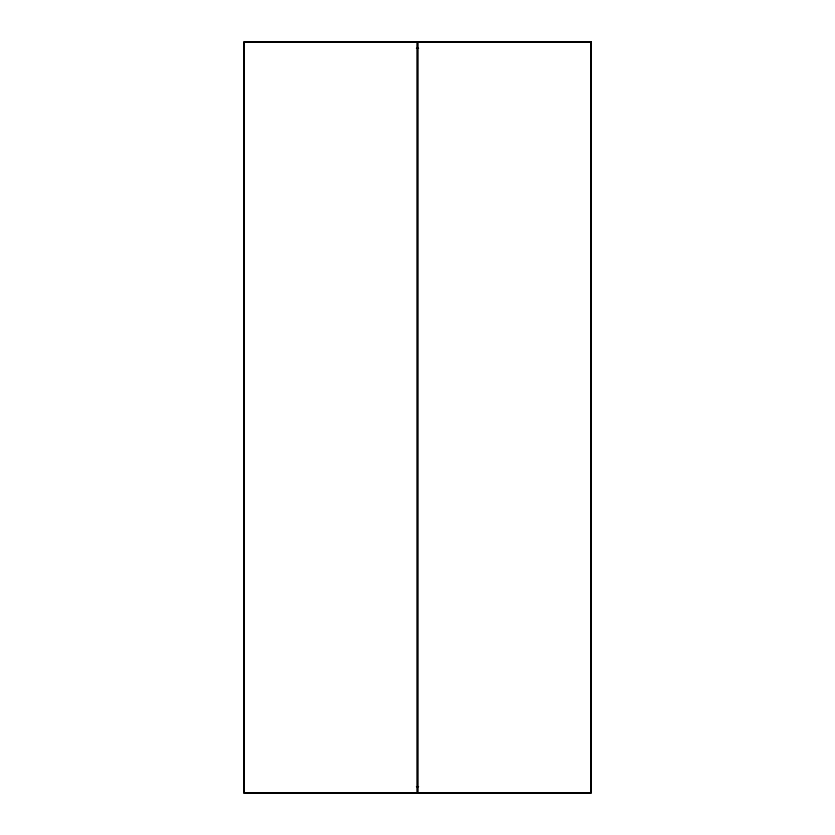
<?xml version="1.0" encoding="UTF-8"?>
<svg xmlns="http://www.w3.org/2000/svg" width="835" height="835" viewBox="0 0 835 835"><rect width="100%" height="100%" fill="white"/><g stroke="black" fill="none" stroke-linecap="round" stroke-linejoin="round"><path stroke-width="1.25" d="M416.404 48.326L418.596 48.326M416.404 786.674L418.596 786.674M591.316 41.75L243.684 41.75L243.684 793.25L591.316 793.25L591.316 41.75M416.957 42.293L244.227 42.293L244.227 792.707L416.957 792.707L416.957 42.293M590.773 42.293L418.043 42.293L418.043 792.707L590.773 792.707L590.773 42.293"/></g></svg>
